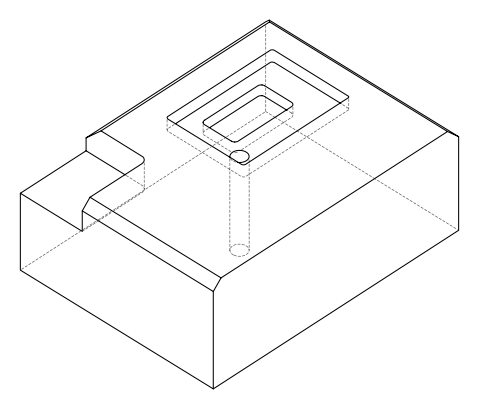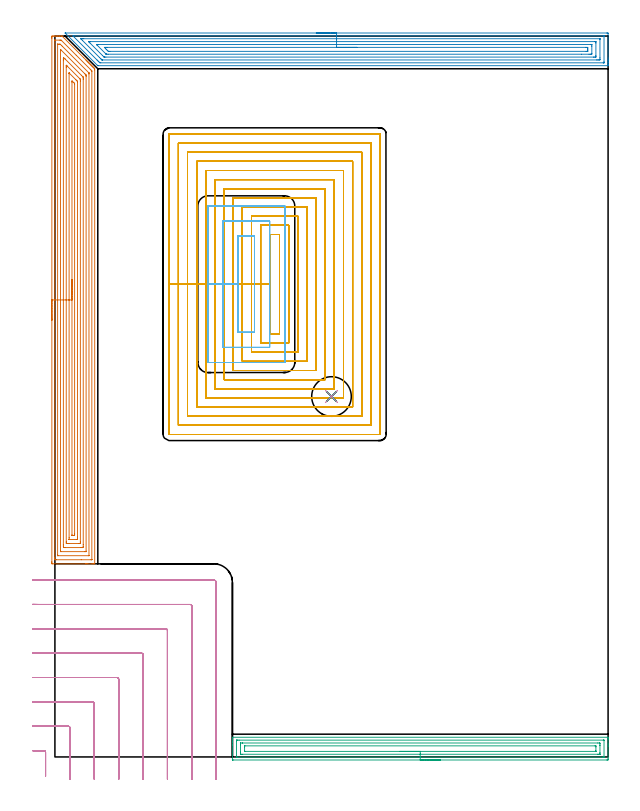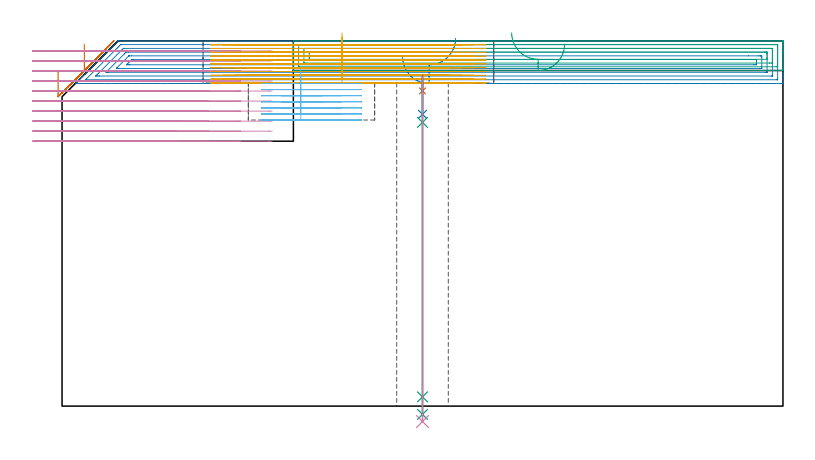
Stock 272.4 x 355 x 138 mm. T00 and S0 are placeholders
(PLAN: 10 operations, 7 tool changes, 146 min)
(1 AREA_MILL | FG_CHAMFER_SURFACE | UGT0205_001 | 16.54 min | 59621 mm3)
(2 AREA_MILL_1 | FG_CHAMFER_SURFACE_1 | UGT0205_001 | 12.76 min | 33284 mm3)
(3 AREA_MILL_2 | FG_CHAMFER_SURFACE_2 | UGT0205_001 | 6.19 min | 11992 mm3)
(4 MILL_CORNER_NOTCH_RECTANGULAR | CORNER_NOTCH_RECTANGULAR | NXT0201_012 | Follow Part, ap 4, ae 75% | 18.69 min | 312166 mm3)
(5 MILL_RECTANGULAR_POCKET | POCKET_RECTANGULAR_STRAIGHT | UGT0201_014 | Follow Part, ap 1.5, ae 75% | 82.6 min | 268786 mm3)
(6 MILL_RECTANGULAR_POCKET_1 | POCKET_RECTANGULAR_STRAIGHT_1 | UGT0201_127 | Follow Part, ap 2.475, ae 75% | 7.97 min | 57824 mm3)
(7 SPOT_DRILL | STEP1HOLE | NXT0321_9005460120000 | 0.05 min | 159 mm3)
(8 DRILL_BLIND_HOLE_INTO_CENTER | STEP1HOLE | UGT0301_198 | 0.06 min | 395 mm3)
(9 GUN_DRILL_THROUGH_HOLE | STEP1HOLE | UGT0307_003 | 0.6 min | 4251 mm3)
(10 SPADE_DRILL_TO_ENLARGE_THROUGH_HOLE | STEP1HOLE | UGT0306_010 | 0.52 min | 31594 mm3)
(TOOL UGT0205_001 | Chamfer Mill 20 x 3 x 45 deg. | D20 FL50 Z2)
(TOOL NXT0201_012 | ENDMILL 16mm [2P460-1600-NA 1630] | D16 FL38 Z6)
(TOOL UGT0201_014 | End mill 6 mm | D6 FL24 Z4)
(TOOL UGT0201_127 | Carbide End Mill 9.9 | D9.9 FL15 Z4)
(TOOL NXT0321_9005460120000 | NC Spot Drill, 142deg, 12mm, Carbide, Uncoated | D12 PA142 FL30 Z2)
(TOOL UGT0301_198 | Twist Drill 7.9 mm | D7.9 PA118 FL73 Z2)
(TOOL UGT0307_003 | Gun Drill 7 mm | D7 PA130 FL24 Z1)
(TOOL UGT0306_010 | Spade Drill 19.5mm | D19.5 PA132 FL10 Z2)
(OP 1 AREA_MILL)
G17 G21 G94 G90
T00 M6
G54
G17 G0 G90 X-1.5 Y215.05 S1061 M3
G43 Z148. H0
Z126.9
G94 G1 Y215.088 Z126.028 F250.
Y215.202 Z125.164
Y215.391 Z124.312
Y215.653 Z123.48
Y215.987 Z122.674
Y216.39 Z121.9
Y216.858 Z121.164
Y217.39 Z120.472
Y217.979 Z119.829
Y218.622 Z119.24
Y219.314 Z118.708
Y220.05 Z118.24
Y220.824 Z117.837
Y221.63 Z117.503
Y222.462 Z117.241
Y223.314 Z117.052
Y224.178 Z116.938
Y225.05 Z116.9
Y353.944
X-1.499 Y354.4 Z116.901
X-1.495 Y354.831 Z116.902
X-1.491 Y354.99 Z116.905
X-1.07 Y355. Z117.326
X-0.781 Z117.614
X-0.19 Z118.205
X0.387 Z118.784
X0.69 Z119.087
X1.267 Z119.663
X1.57 Z119.966
X2.178 Z120.577
X2.45 Z120.85
X3.402 Z121.801
X3.501 Y354.998 Z121.898
X3.504 Y354.997 Z121.901
X14.156 Y344.344 Z132.555
X15.356 Y343.145 Z133.754
X15.4 Y343.1 Z133.799
X15.603 Y342.897 Z134.002
X15.65 Y342.852 Z134.047
X15.697 Y342.803 Z134.096
X15.893 Y342.608 Z134.291
X15.943 Y342.558 Z134.34
X15.995 Y342.506 Z134.394
X16.182 Y342.319 Z134.581
X16.236 Y342.265 Z134.633
X16.292 Y342.208 Z134.691
X16.471 Y342.029 Z134.87
X16.53 Y341.972 Z134.926
X16.59 Y341.911 Z134.989
X16.761 Y341.74 Z135.16
X16.823 Y341.679 Z135.219
X16.887 Y341.614 Z135.286
X17.05 Y341.45 Z135.449
X17.116 Y341.385 Z135.513
X17.184 Y341.316 Z135.583
X17.339 Y341.161 Z135.739
X17.41 Y341.092 Z135.806
X17.482 Y341.019 Z135.881
X17.629 Y340.872 Z136.028
X17.703 Y340.799 Z136.099
X17.779 Y340.722 Z136.178
X17.918 Y340.582 Z136.317
X17.996 Y340.506 Z136.392
X18.076 Y340.424 Z136.475
X18.208 Y340.293 Z136.607
X18.29 Y340.212 Z136.686
X18.374 Y340.127 Z136.773
X18.497 Y340.003 Z136.896
X18.583 Y339.919 Z136.979
X18.671 Y339.829 Z137.07
X18.787 Y339.714 Z137.186
X18.876 Y339.626 Z137.272
X18.968 Y339.532 Z137.368
X19.076 Y339.424 Z137.475
X19.169 Y339.332 Z137.566
X19.266 Y339.235 Z137.664
X19.428 Y339.071 Z137.824
X19.596 Y338.895 Z137.989
X19.6 Y338.343 Z138.
Y95.254
X19.594 Y95.11 Z137.993
X19.303 Y95.1 Z137.702
X18.897 Z137.297
X18.29 Z136.684
X16.226 Z134.623
X15.65 Z134.044
X15.058 Z133.453
X-1.065 Z117.332
X-1.492 Y95.11 Z116.906
X-1.495 Y95.269 Z116.903
X-1.499 Y95.7 Z116.901
X-1.5 Y96.137 Z116.9
Y225.05
X-0.086 Z118.314
X-0.085 Y352.911 Z118.315
X-0.084 Y352.96 Z118.316
X-0.082 Y352.983 Z118.318
X-0.08 Y352.988 Z118.32
X-0.067 Y352.99 Z118.333
X0.313 Y352.999 Z118.713
X2.45 Z120.85
X2.956 Y352.996 Z121.356
X3.044 Y352.99 Z121.444
X3.227 Y352.817 Z121.627
X3.33 Y352.718 Z121.73
X10.513 Y345.537 Z128.913
X17.41 Y338.64 Z135.81
X17.705 Y338.343 Z136.105
X18.01 Y338.028 Z136.41
X18.179 Y337.846 Z136.579
X18.181 Y337.752 Z136.581
X18.185 Y337.557 Z136.585
Y97.189
X18.184 Y97.14 Z136.584
X18.182 Y97.117 Z136.582
X18.18 Y97.112 Z136.58
X18.167 Y97.11 Z136.567
X17.787 Y97.101 Z136.187
X12.949 Y97.1 Z131.349
X0.69 Y97.101 Z119.09
X0.186 Y97.104 Z118.586
X0.001 Y97.11 Z118.401
X-0.079 Y97.133 Z118.321
X-0.084 Y97.377 Z118.316
X-0.085 Y97.484 Z118.315
X-0.086 Y98.271 Z118.314
Y225.05
X1.328 Z119.728
X1.329 Y350.832 Z119.729
X1.331 Y350.954 Z119.731
X1.333 Y350.983 Z119.733
X1.335 Y350.99 Z119.735
X1.35 Y350.993 Z119.75
X1.406 Y350.999 Z119.806
X1.57 Z119.97
X2.287 Y350.997 Z120.687
X2.45 Y350.991 Z120.85
X2.606 Y350.982 Z121.006
X2.764 Y350.832 Z121.164
X3.33 Y350.27 Z121.73
X3.661 Y349.94 Z122.061
X16.656 Y336.944 Z135.056
X16.719 Y336.879 Z135.119
X16.749 Y336.844 Z135.149
X16.762 Y336.828 Z135.162
X16.764 Y336.803 Z135.164
X16.769 Y336.559 Z135.169
X16.771 Y336.314 Z135.171
Y99.268
X16.769 Y99.146 Z135.169
X16.767 Y99.117 Z135.167
X16.765 Y99.11 Z135.165
X16.75 Y99.107 Z135.15
X16.694 Y99.101 Z135.094
X1.57 Z119.97
X1.404 Y99.103 Z119.804
X1.357 Y99.107 Z119.757
X1.335 Y99.11 Z119.735
X1.333 Y99.123 Z119.733
X1.33 Y99.187 Z119.73
X1.329 Y99.268 Z119.729
X1.328 Y99.514 Z119.728
Y225.05
X2.743 Z121.143
Y348.29
X2.744 Y348.358 Z121.144
X2.746 Y348.39 Z121.146
X2.748 Y348.391 Z121.148
X2.755 Y348.388 Z121.155
X2.995 Y348.155 Z121.395
X14.77 Y336.381 Z133.17
X15.123 Y336.024 Z133.523
X15.301 Y335.841 Z133.701
X15.343 Y335.796 Z133.743
X15.35 Y335.75 Z133.75
X15.352 Y335.666 Z133.752
X15.357 Y335.072 Z133.757
Y101.349
X15.355 Y101.15 Z133.755
X15.352 Y101.118 Z133.752
X15.349 Y101.11 Z133.749
X15.342 Y101.107 Z133.742
X15.29 Y101.102 Z133.69
X15.186 Y101.101 Z133.586
X14.77 Y101.1 Z133.17
X2.908 Y101.101 Z121.308
X2.815 Y101.103 Z121.215
X2.768 Y101.107 Z121.168
X2.751 Y101.11 Z121.151
X2.749 Y101.122 Z121.149
X2.746 Y101.22 Z121.146
X2.743 Y101.648 Z121.143
Y225.05
X4.157 Z122.557
Y342.857
X4.159 Y343.695 Z122.559
X4.161 Y343.745 Z122.561
X4.21 Y344.479 Z122.61
X5.006 Y343.695 Z123.406
X5.09 Y343.611 Z123.49
X13.01 Y335.692 Z131.41
X13.89 Y334.808 Z132.29
X13.919 Y334.774 Z132.319
X13.936 Y334.743 Z132.336
X13.939 Y334.725 Z132.339
X13.943 Y333.882 Z132.343
Y333.828
Y104.567
X13.94 Y103.729 Z132.34
X13.938 Y103.68 Z132.338
X13.89 Y103.11 Z132.29
X13.626 Y103.104 Z132.026
X13.01 Y103.101 Z131.41
X12.75 Y103.1 Z131.15
X5.09 Y103.101 Z123.49
X4.829 Y103.102 Z123.229
X4.21 Y103.11 Z122.61
X4.162 Y103.729 Z122.562
X4.16 Y103.78 Z122.56
X4.157 Y104.621 Z122.557
Y104.675
Y225.05
X5.571 Z123.971
Y339.639
X5.572 Y340.127 Z123.972
X5.575 Y340.528 Z123.975
X5.578 Y340.648 Z123.978
X5.816 Y340.427 Z124.216
X5.97 Y340.28 Z124.37
X6.125 Y340.127 Z124.525
X12.369 Y333.882 Z130.769
X12.45 Y333.797 Z130.85
X12.511 Y333.729 Z130.911
X12.522 Y333.678 Z130.922
X12.526 Y333.481 Z130.926
X12.528 Y332.99 Z130.928
X12.529 Y332.586 Z130.929
X12.528 Y106.001 Z130.928
X12.525 Y105.513 Z130.925
X12.522 Y105.115 Z130.922
X12.13 Y105.108 Z130.53
X11.656 Y105.101 Z130.056
X6.85 Y105.1 Z125.25
X6.376 Y105.101 Z124.776
X5.97 Y105.108 Z124.37
X5.578 Y105.118 Z123.978
X5.574 Y105.513 Z123.974
X5.572 Y105.917 Z123.972
X5.571 Y225.05 Z123.971
X6.985 Z125.385
X6.986 Y336.559 Z125.386
X6.987 Y336.777 Z125.387
X6.988 Y336.803 Z125.388
X6.989 Y336.804 Z125.389
X6.996 Y336.801 Z125.396
X7.029 Y336.772 Z125.429
X7.06 Y336.742 Z125.46
X7.244 Y336.559 Z125.644
X10.37 Y333.433 Z128.77
X10.812 Y332.99 Z129.212
X10.961 Y332.837 Z129.361
X11.08 Y332.711 Z129.48
X11.108 Y332.678 Z129.508
X11.11 Y332.659 Z129.51
X11.112 Y332.613 Z129.512
X11.114 Y332.235 Z129.514
X11.115 Y332.098 Z129.515
Y108.189
X11.113 Y107.435 Z129.513
X11.112 Y107.297 Z129.512
X11.108 Y107.118 Z129.508
X10.758 Y107.106 Z129.158
X10.563 Y107.101 Z128.963
X7.044 Y107.1 Z125.444
X7.008 Y107.102 Z125.408
X6.998 Y107.105 Z125.398
X6.992 Y107.109 Z125.392
X6.99 Y107.121 Z125.39
X6.987 Y107.159 Z125.387
X6.986 Y107.297 Z125.386
X6.985 Y108.052 Z125.385
Y225.05
X8.4 Z126.8
Y332.311
X8.402 Y332.525 Z126.802
X8.407 Y332.933 Z126.807
X8.61 Y332.735 Z127.01
X9.255 Y332.098 Z127.655
X9.49 Y331.861 Z127.89
X9.65 Y331.695 Z128.05
X9.687 Y331.655 Z128.087
X9.693 Y331.561 Z128.093
X9.697 Y331.419 Z128.097
X9.7 Y331.206 Z128.1
Y109.76
X9.698 Y109.546 Z128.098
X9.693 Y109.129 Z128.093
X9.49 Y109.102 Z127.89
X9.471 Y109.101 Z127.871
X8.61 Y109.1 Z127.01
X8.591 Z126.991
X8.413 Y109.11 Z126.813
X8.403 Y109.164 Z126.803
X8.401 Y109.183 Z126.801
X8.4 Y109.294 Z126.8
Y225.05
Y225.922 Z126.838
Y226.786 Z126.951
Y227.638 Z127.14
Y228.47 Z127.403
Y229.276 Z127.736
Y230.05 Z128.139
Y230.786 Z128.608
Y231.478 Z129.139
Y232.121 Z129.728
Y232.71 Z130.372
Y233.242 Z131.064
Y233.71 Z131.8
Y234.113 Z132.573
Y234.447 Z133.379
Y234.709 Z134.211
Y234.898 Z135.063
Y235.012 Z135.928
Y235.05 Z136.8
G0 Z148.
M5
M2
(OP 2 AREA_MILL_1)
G17 G21 G94 G90
T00 M6
G54
G17 G0 G90 X128.7 Y356.5 S1061 M3
G43 Z148. H0
Z131.9
G94 G1 X128.738 Z131.028 F250.
X128.852 Z130.164
X129.041 Z129.312
X129.303 Z128.48
X129.637 Z127.674
X130.04 Z126.9
X130.508 Z126.164
X131.04 Z125.472
X131.629 Z124.829
X132.272 Z124.24
X132.964 Z123.708
X133.7 Z123.24
X134.474 Z122.837
X135.28 Z122.503
X136.112 Z122.241
X136.964 Z122.052
X137.828 Z121.938
X138.7 Z121.9
X271.784
X272.16 Y356.496 Z121.903
X272.39 Y356.492 Z121.906
X272.4 Y356.258 Z122.14
Y344.187 Z134.208
Y343.576 Z134.818
Y343.025 Z135.372
Y342.69 Z135.706
Y342.139 Z136.257
Y341.804 Z136.591
Y341.133 Z137.267
Y340.792 Z137.608
Y340.428 Z137.963
X272.391 Y340.402 Z137.988
X272.231 Y340.4 Z138.
X21.246
X21.105 Y340.403 Z137.989
X21.075 Y340.428 Z137.966
X20.881 Y340.618 Z137.78
X5.169 Y356.33 Z122.067
X5.078 Y356.426 Z121.972
X5.016 Y356.492 Z121.906
X5.132 Y356.498 Z121.901
X5.169 Y356.5 Z121.9
X138.7
Y355.086 Z123.314
X269.998
X270.22 Y355.085 Z123.315
X270.326 Y355.082 Z123.318
X270.377 Y355.079 Z123.321
X270.39 Y355.075 Z123.325
X270.392 Y355.058 Z123.342
X270.397 Y354.95 Z123.45
X270.4 Y354.698 Z123.702
Y342.291 Z136.109
X270.396 Y341.892 Z136.508
X270.392 Y341.84 Z136.56
X270.388 Y341.82 Z136.58
X270.382 Y341.819 Z136.581
X270.329 Y341.816 Z136.584
X270.219 Y341.815 Z136.585
X269.998 Y341.814 Z136.586
X22.575
X22.139 Y341.823 Z136.577
X21.693 Y342.26 Z136.14
X21.26 Y342.69 Z135.71
X20.8 Y343.15 Z135.25
X9.188 Y354.762 Z123.638
X8.992 Y354.965 Z123.435
X8.932 Y355.03 Z123.37
X8.891 Y355.079 Z123.321
X9.199 Y355.086 Z123.314
X138.7
Y353.672 Z124.728
X268.212 Y353.671 Z124.729
X268.328 Y353.669 Z124.731
X268.37 Y353.667 Z124.733
X268.386 Y353.666 Z124.734
X268.39 Y353.635 Z124.765
X268.395 Y353.511 Z124.889
X268.399 Y353.324 Z125.076
X268.4 Y344.276 Z134.124
X268.396 Y343.576 Z134.824
X268.393 Y343.396 Z135.004
X268.377 Y343.235 Z135.165
X268.212 Y343.233 Z135.167
X267.668 Y343.23 Z135.17
X267.318 Y343.229 Z135.171
X266.776 Y343.228 Z135.172
X23.363 Y343.229 Z135.171
X23.269 Y343.23 Z135.17
X23.208 Y343.233 Z135.167
X23.176 Y343.235 Z135.165
X23.156 Y343.253 Z135.147
X22.825 Y343.576 Z134.824
X22.586 Y343.813 Z134.587
X21.937 Y344.462 Z133.938
X13.654 Y352.745 Z125.655
X13.077 Y353.324 Z125.076
X12.761 Y353.645 Z124.755
X12.751 Y353.665 Z124.735
X12.761 Y353.666 Z124.734
X13.305 Y353.67 Z124.73
X13.654 Y353.671 Z124.729
X14.197 Y353.672 Z124.728
X138.7
Y352.257 Z126.143
X265.714
X266.297 Y352.252 Z126.148
X266.36 Y352.25 Z126.15
X266.39 Y352.242 Z126.158
X266.392 Y352.195 Z126.205
X266.396 Y351.989 Z126.411
X266.4 Y351.577 Z126.823
Y345.348 Z133.052
X266.396 Y344.918 Z133.482
X266.392 Y344.703 Z133.697
X266.39 Y344.655 Z133.745
X266.344 Y344.65 Z133.75
X266.239 Y344.647 Z133.753
X265.532 Y344.643 Z133.757
X265.35
X25.084
X24.373 Y344.645 Z133.755
X24.271 Y344.647 Z133.753
X24.214 Y344.649 Z133.751
X24.161 Y344.699 Z133.701
X23.938 Y344.916 Z133.484
X23.5 Y345.348 Z133.052
X17.227 Y351.621 Z126.779
X16.867 Y351.986 Z126.414
X16.691 Y352.166 Z126.234
X16.614 Y352.247 Z126.153
X16.658 Y352.25 Z126.15
X17.227 Y352.256 Z126.144
X17.409 Y352.257 Z126.143
X138.7
Y350.843 Z127.557
X263.746
X264.378 Y350.836 Z127.564
X264.39 Y350.814 Z127.586
X264.394 Y350.758 Z127.642
X264.397 Y350.665 Z127.735
X264.4 Y350.016 Z128.384
X264.399 Y346.473 Z131.927
X264.394 Y346.235 Z132.165
X264.39 Y346.079 Z132.321
X264.103 Y346.064 Z132.336
X263.922 Y346.059 Z132.341
X263.746 Y346.058 Z132.342
X263.032 Y346.057 Z132.343
X259.333
X26.159
X25.442 Y346.059 Z132.341
X25.266 Y346.063 Z132.337
X25.246 Y346.064 Z132.336
X25.22 Y346.086 Z132.314
X25.166 Y346.135 Z132.265
X25.064 Y346.235 Z132.165
X20.8 Y350.499 Z127.901
X20.638 Y350.665 Z127.735
X20.485 Y350.824 Z127.576
X20.627 Y350.837 Z127.563
X20.8 Y350.839 Z127.561
X21.514 Y350.843 Z127.557
X138.7
Y349.429 Z128.971
X261.42 Y349.428 Z128.972
X261.959 Y349.425 Z128.975
X262.319 Y349.422 Z128.978
X262.39 Y349.414 Z128.986
X262.396 Y349.346 Z129.054
X262.399 Y348.893 Z129.507
X262.4 Y348.456 Z129.944
X262.399 Y348.007 Z130.393
X262.398 Y347.572 Z130.828
X262.392 Y347.508 Z130.892
X262.388 Y347.478 Z130.922
X262.363 Y347.476 Z130.924
X262.229 Y347.474 Z130.926
X261.959 Y347.472 Z130.928
X261.606 Y347.471 Z130.929
X27.052
X26.698 Y347.472 Z130.928
X26.429 Y347.476 Z130.924
X26.299 Y347.478 Z130.922
X26.159 Y347.6 Z130.8
X25.744 Y348.007 Z130.393
X25.266 Y348.482 Z129.918
X24.855 Y348.893 Z129.507
X24.373 Y349.38 Z129.02
X24.341 Y349.417 Z128.983
X24.373 Y349.422 Z128.978
X24.729 Y349.426 Z128.974
X25.266 Y349.428 Z128.972
X25.619 Y349.429 Z128.971
X138.7
X139.572 Z129.009
X140.436 Z129.123
X141.288 Z129.312
X142.12 Z129.574
X142.926 Z129.908
X143.7 Z130.311
X144.436 Z130.78
X145.128 Z131.311
X145.771 Z131.9
X146.36 Z132.543
X146.892 Z133.235
X147.36 Z133.971
X147.763 Z134.745
X148.097 Z135.551
X148.359 Z136.383
X148.548 Z137.235
X148.662 Z138.1
X148.7 Z138.971
G0 Z148.
M5
M2
(OP 3 AREA_MILL_2)
G17 G21 G94 G90
T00 M6
G54
G17 G0 G90 X189.9 Y-1.5 S1061 M3
G43 Z148. H0
Z136.8
G94 G1 X189.862 Z135.928 F250.
X189.748 Z135.063
X189.559 Z134.212
X189.297 Z133.38
X188.963 Z132.574
X188.56 Z131.8
X188.092 Z131.064
X187.56 Z130.372
X186.971 Z129.729
X186.328 Z129.139
X185.636 Z128.608
X184.9 Z128.14
X184.126 Z127.737
X183.32 Z127.403
X182.488 Z127.141
X181.636 Z126.952
X180.772 Z126.838
X179.9 Z126.8
X88.002
X87.465 Y-1.494 Z126.803
X87.41 Y-1.492 Z126.806
X87.4 Y-1.431 Z126.866
Y5.849 Z134.144
Y7.292 Z135.589
Y8.472 Z136.767
Y9.453 Z137.752
X87.403 Y9.579 Z137.871
X87.41 Y9.698 Z137.988
X87.556 Y9.7 Z138.
X272.244
X272.39 Y9.698 Z137.988
X272.397 Y9.579 Z137.871
X272.4 Y9.453 Z137.752
Y9.084 Z137.383
Y8.472 Z136.767
Y6.418 Z134.715
Y5.849 Z134.144
Y5.259 Z133.554
Y-0.557 Z127.74
X272.394 Y-1.147 Z127.15
X272.39 Y-1.493 Z126.804
X272.155 Y-1.497 Z126.802
X271.798 Y-1.5 Z126.8
X179.9
Y-0.086 Z128.214
X89.787 Y-0.085 Z128.215
X89.595 Y-0.084 Z128.216
X89.445 Y-0.08 Z128.22
X89.415 Y-0.079 Z128.221
X89.409 Y-0.061 Z128.239
X89.405 Y-0.035 Z128.265
X89.401 Y0.106 Z128.406
X89.4 Y7.976 Z136.276
X89.402 Y8.103 Z136.403
X89.406 Y8.204 Z136.504
X89.41 Y8.269 Z136.569
X89.42 Y8.279 Z136.579
X89.436 Y8.28 Z136.58
X89.787 Y8.285 Z136.585
X89.977
X90.679 Y8.286 Z136.586
X270.013 Y8.285 Z136.585
X270.205 Y8.284 Z136.584
X270.355 Y8.28 Z136.58
X270.385 Y8.279 Z136.579
X270.391 Y8.261 Z136.561
X270.395 Y8.235 Z136.535
X270.399 Y8.094 Z136.394
X270.4 Y0.224 Z128.524
X270.398 Y0.097 Z128.397
X270.394 Y-0.004 Z128.296
X270.39 Y-0.069 Z128.231
X270.38 Y-0.079 Z128.221
X270.364 Y-0.081 Z128.219
X270.013 Y-0.085 Z128.215
X269.823 Y-0.086 Z128.214
X179.9
Y1.328 Z129.628
X92.463
X91.721 Y1.33 Z129.63
X91.571 Y1.332 Z129.632
X91.429 Y1.335 Z129.635
X91.41 Y1.477 Z129.777
X91.404 Y1.641 Z129.941
X91.4 Y2.351 Z130.651
Y2.519 Z130.819
Y6.016 Z134.316
X91.401 Y6.723 Z135.023
X91.403 Y6.807 Z135.107
X91.407 Y6.848 Z135.148
X91.41 Y6.864 Z135.164
X91.425 Y6.866 Z135.166
X91.571 Y6.869 Z135.169
X92.312 Y6.871 Z135.171
X92.463
X267.337
X268.079 Y6.87 Z135.17
X268.229 Y6.868 Z135.168
X268.371 Y6.865 Z135.165
X268.39 Y6.723 Z135.023
X268.396 Y6.559 Z134.859
X268.4 Y5.849 Z134.149
Y5.681 Z133.981
Y2.184 Z130.484
X268.399 Y1.477 Z129.777
X268.397 Y1.393 Z129.693
X268.393 Y1.352 Z129.652
X268.39 Y1.336 Z129.636
X268.375 Y1.334 Z129.634
X268.229 Y1.331 Z129.631
X267.488 Y1.329 Z129.629
X267.337 Y1.328 Z129.628
X179.9
Y2.743 Z131.043
X93.848
X93.528 Y2.745 Z131.045
X93.474 Y2.746 Z131.046
X93.424 Y2.749 Z131.049
X93.41 Y2.818 Z131.118
X93.401 Y3.181 Z131.481
X93.4 Y3.226 Z131.526
Y4.974 Z133.274
X93.403 Y5.39 Z133.69
X93.407 Y5.441 Z133.741
X93.41 Y5.449 Z133.749
X93.42 Y5.451 Z133.751
X93.459 Y5.455 Z133.755
X93.591 Y5.457 Z133.757
X265.952
X266.272 Y5.455 Z133.755
X266.326 Y5.454 Z133.754
X266.376 Y5.451 Z133.751
X266.39 Y5.382 Z133.682
X266.399 Y5.019 Z133.319
X266.4 Y4.974 Z133.274
Y3.226 Z131.526
X266.397 Y2.81 Z131.11
X266.393 Y2.759 Z131.059
X266.39 Y2.751 Z131.051
X266.38 Y2.748 Z131.048
X266.341 Y2.745 Z131.045
X266.209 Y2.743 Z131.043
X179.9
X179.028 Z131.081
X178.164 Z131.195
X177.312 Z131.383
X176.48 Z131.646
X175.674 Z131.98
X174.9 Z132.382
X174.164 Z132.851
X173.472 Z133.382
X172.829 Z133.972
X172.24 Z134.615
X171.708 Z135.307
X171.24 Z136.043
X170.837 Z136.816
X170.503 Z137.622
X170.241 Z138.454
X170.052 Z139.306
X169.938 Z140.171
X169.9 Z141.043
G0 Z148.
M5
M2
(OP 4 MILL_CORNER_NOTCH_RECTANGULAR)
G17 G21 G94 G90
T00 M6
G54
G17 G0 G90 X-4.6 Y-9.545 S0 M3
G43 Z148. H1
Z134.21
G94 G1 Y-6.545 F250.
Y2.306 F500.
G3 X-5.394 Y3.1 R0.8
G1 X-7.746
X-8.
X-11. Y3.109 F250.
G0 Z148.
X7.402 Y-11.
Z134.21
G1 X7.4 Y-8.
Y-7.961 F500.
Y14.306
G3 X6.606 Y15.1 R0.8
G1 X-7.746
X-8.
X-11. Y15.111 F250.
G0 Z148.
X19.402 Y-11.
Z134.21
G1 X19.4 Y-8.
Y-7.961 F500.
Y26.305
G3 X18.605 Y27.1 R0.8
G1 X-7.746
X-8. Y27.101
X-11. Y27.113 F250.
G0 Z148.
X31.402 Y-11.
Z134.21
G1 X31.4 Y-8.
Y-7.961 F500.
Y38.305
G3 X30.605 Y39.1 R0.8
G1 X-7.746
G2 X-8. Y39.101 R48.
G1 X-11. Y39.117 F250.
G0 Z148.
X43.403 Y-11.
Z134.21
G1 X43.4 Y-8.
Y-7.961 F500.
Y50.305
G3 X42.605 Y51.1 R0.8
G1 X-7.746
X-8. Y51.101
X-11. Y51.122 F250.
G0 Z148.
X55.405 Y-11.
Z134.21
G1 X55.4 Y-8.
Y-7.961 F500.
Y62.304
G3 X54.604 Y63.1 R0.8
G1 X-7.746
G2 X-8. Y63.101 R24.
G1 X-11. Y63.133 F250.
G0 Z148.
X67.41 Y-11.
Z134.21
G1 X67.4 Y-8.
Y-7.961 F500.
Y74.304
G3 X66.604 Y75.1 R0.8
G1 X-7.746
G2 X-8. Y75.103 R12.
G1 X-10.999 Y75.166 F250.
G0 Z148.
X79.4 Y-10.961
Z134.21
G1 Y-7.961
Y85.9 F500.
G3 X78.2 Y87.1 R1.2
G1 X-7.746
X-10.746 F250.
G0 Z148.
X-4.6 Y-9.545
Z130.42
G1 Y-6.545
Y2.306 F500.
G3 X-5.394 Y3.1 R0.8
G1 X-7.746
X-8.
X-11. Y3.109 F250.
G0 Z148.
X7.4 Y-11.
Z130.42
G1 Y-8.
Y14.306 F500.
G3 X6.606 Y15.1 R0.8
G1 X-7.746
X-8.
X-11. Y15.111 F250.
G0 Z148.
X19.4 Y-11.
Z130.42
G1 Y-8.
Y26.305 F500.
G3 X18.605 Y27.1 R0.8
G1 X-7.746
X-8. Y27.101
X-11. Y27.113 F250.
G0 Z148.
X31.4 Y-11.
Z130.42
G1 Y-8.
Y38.305 F500.
G3 X30.605 Y39.1 R0.8
G1 X-7.746
X-8. Y39.101
X-11. Y39.117 F250.
G0 Z148.
X43.4 Y-11.
Z130.42
G1 Y-8.
Y50.305 F500.
G3 X42.605 Y51.1 R0.8
G1 X-7.746
X-8. Y51.101
X-11. Y51.122 F250.
G0 Z148.
X55.4 Y-11.
Z130.42
G1 Y-8.
Y62.304 F500.
G3 X54.604 Y63.1 R0.8
G1 X-7.746
G2 X-8. Y63.101 R24.
G1 X-11. Y63.133 F250.
G0 Z148.
X67.4 Y-11.
Z130.42
G1 Y-8.
Y74.304 F500.
G3 X66.604 Y75.1 R0.8
G1 X-7.746
G2 X-8. Y75.103 R12.
G1 X-10.999 Y75.166 F250.
G0 Z148.
X79.4 Y-11.
Z130.42
G1 Y-8.
Y85.9 F500.
G3 X78.2 Y87.1 R1.2
G1 X-7.746
X-10.746 F250.
G0 Z148.
X-4.6 Y-9.545
Z126.63
G1 Y-6.545
Y2.306 F500.
G3 X-5.394 Y3.1 R0.8
G1 X-7.746
X-8.
X-11. Y3.109 F250.
G0 Z148.
X7.4 Y-11.
Z126.63
G1 Y-8.
Y14.306 F500.
G3 X6.606 Y15.1 R0.8
G1 X-7.746
X-8.
X-11. Y15.111 F250.
G0 Z148.
X19.4 Y-11.
Z126.63
G1 Y-8.
Y26.305 F500.
G3 X18.605 Y27.1 R0.8
G1 X-7.746
X-8. Y27.101
X-11. Y27.113 F250.
G0 Z148.
X31.4 Y-11.
Z126.63
G1 Y-8.
Y38.305 F500.
G3 X30.605 Y39.1 R0.8
G1 X-7.746
X-8. Y39.101
X-11. Y39.117 F250.
G0 Z148.
X43.4 Y-11.
Z126.63
G1 Y-8.
Y50.305 F500.
G3 X42.605 Y51.1 R0.8
G1 X-7.746
X-8. Y51.101
X-11. Y51.122 F250.
G0 Z148.
X55.4 Y-11.
Z126.63
G1 Y-8.
Y62.304 F500.
G3 X54.604 Y63.1 R0.8
G1 X-7.746
G2 X-8. Y63.101 R24.
G1 X-11. Y63.133 F250.
G0 Z148.
X67.4 Y-11.
Z126.63
G1 Y-8.
Y74.304 F500.
G3 X66.604 Y75.1 R0.8
G1 X-7.746
G2 X-8. Y75.103 R12.
G1 X-10.999 Y75.166 F250.
G0 Z148.
X79.4 Y-11.
Z126.63
G1 Y-8.
Y85.9 F500.
G3 X78.2 Y87.1 R1.2
G1 X-7.746
X-10.746 F250.
G0 Z148.
X-4.6 Y-9.545
Z122.84
G1 Y-6.545
Y2.306 F500.
G3 X-5.394 Y3.1 R0.8
G1 X-8.
X-11. F250.
G0 Z148.
X7.4 Y-11.
Z122.84
G1 Y-8.
Y14.306 F500.
G3 X6.606 Y15.1 R0.8
G1 X-8.
X-11. F250.
G0 Z148.
X19.4 Y-11.
Z122.84
G1 Y-8.
Y26.305 F500.
G3 X18.605 Y27.1 R0.8
G1 X-8.
X-11. F250.
G0 Z148.
X31.4 Y-11.
Z122.84
G1 Y-8.
Y38.305 F500.
G3 X30.605 Y39.1 R0.8
G1 X-8.
X-11. F250.
G0 Z148.
X43.4 Y-11.
Z122.84
G1 Y-8.
Y50.304 F500.
G3 X42.604 Y51.1 R0.8
G1 X-8.
X-11. F250.
G0 Z148.
X55.4 Y-11.
Z122.84
G1 Y-8.
Y62.304 F500.
G3 X54.604 Y63.1 R0.8
G1 X-8.
X-11. F250.
G0 Z148.
X67.4 Y-11.
Z122.84
G1 Y-8.
Y74.304 F500.
G3 X66.604 Y75.1 R0.8
G1 X-8.
X-11. F250.
G0 Z148.
X79.4 Y-11.
Z122.84
G1 Y-8.
Y85.9 F500.
G3 X78.2 Y87.1 R1.2
G1 X-8.
X-11. F250.
G0 Z148.
X-4.6 Y-9.545
Z119.05
G1 Y-6.545
Y2.306 F500.
G3 X-5.394 Y3.1 R0.8
G1 X-8.
X-11. F250.
G0 Z148.
X7.4 Y-11.
Z119.05
G1 Y-8.
Y14.306 F500.
G3 X6.606 Y15.1 R0.8
G1 X-8.
X-11. F250.
G0 Z148.
X19.4 Y-11.
Z119.05
G1 Y-8.
Y26.305 F500.
G3 X18.605 Y27.1 R0.8
G1 X-8.
X-11. F250.
G0 Z148.
X31.4 Y-11.
Z119.05
G1 Y-8.
Y38.305 F500.
G3 X30.605 Y39.1 R0.8
G1 X-8.
X-11. F250.
G0 Z148.
X43.4 Y-11.
Z119.05
G1 Y-8.
Y50.305 F500.
G3 X42.605 Y51.1 R0.8
G1 X-8.
X-11. F250.
G0 Z148.
X55.4 Y-11.
Z119.05
G1 Y-8.
Y62.304 F500.
G3 X54.604 Y63.1 R0.8
G1 X-8.
X-11. F250.
G0 Z148.
X67.4 Y-11.
Z119.05
G1 Y-8.
Y74.304 F500.
G3 X66.604 Y75.1 R0.8
G1 X-8.
X-11. F250.
G0 Z148.
X79.4 Y-11.
Z119.05
G1 Y-8.
Y85.9 F500.
G3 X78.2 Y87.1 R1.2
G1 X-8.
X-11. F250.
G0 Z148.
X-4.6 Y-9.545
Z115.26
G1 Y-6.545
Y2.306 F500.
G3 X-5.394 Y3.1 R0.8
G1 X-8.
X-11. F250.
G0 Z148.
X7.4 Y-11.
Z115.26
G1 Y-8.
Y14.306 F500.
G3 X6.606 Y15.1 R0.8
G1 X-8.
X-11. F250.
G0 Z148.
X19.4 Y-11.
Z115.26
G1 Y-8.
Y26.305 F500.
G3 X18.605 Y27.1 R0.8
G1 X-8.
X-11. F250.
G0 Z148.
X31.4 Y-11.
Z115.26
G1 Y-8.
Y38.305 F500.
G3 X30.605 Y39.1 R0.8
G1 X-8.
X-11. F250.
G0 Z148.
X43.4 Y-11.
Z115.26
G1 Y-8.
Y50.305 F500.
G3 X42.605 Y51.1 R0.8
G1 X-8.
X-11. F250.
G0 Z148.
X55.4 Y-11.
Z115.26
G1 Y-8.
Y62.304 F500.
G3 X54.604 Y63.1 R0.8
G1 X-8.
X-11. F250.
G0 Z148.
X67.4 Y-11.
Z115.26
G1 Y-8.
Y74.304 F500.
G3 X66.604 Y75.1 R0.8
G1 X-8.
X-11. F250.
G0 Z148.
X79.4 Y-11.
Z115.26
G1 Y-8.
Y85.9 F500.
G3 X78.2 Y87.1 R1.2
G1 X-8.
X-11. F250.
G0 Z148.
X-4.6 Y-9.545
Z111.47
G1 Y-6.545
Y2.306 F500.
G3 X-5.394 Y3.1 R0.8
G1 X-8.
X-11. F250.
G0 Z148.
X7.4 Y-11.
Z111.47
G1 Y-8.
Y14.306 F500.
G3 X6.606 Y15.1 R0.8
G1 X-8.
X-11. F250.
G0 Z148.
X19.4 Y-11.
Z111.47
G1 Y-8.
Y26.305 F500.
G3 X18.605 Y27.1 R0.8
G1 X-8.
X-11. F250.
G0 Z148.
X31.4 Y-11.
Z111.47
G1 Y-8.
Y38.305 F500.
G3 X30.605 Y39.1 R0.8
G1 X-8.
X-11. F250.
G0 Z148.
X43.4 Y-11.
Z111.47
G1 Y-8.
Y50.305 F500.
G3 X42.605 Y51.1 R0.8
G1 X-8.
X-11. F250.
G0 Z148.
X55.4 Y-11.
Z111.47
G1 Y-8.
Y62.304 F500.
G3 X54.604 Y63.1 R0.8
G1 X-8.
X-11. F250.
G0 Z148.
X67.4 Y-11.
Z111.47
G1 Y-8.
Y74.304 F500.
G3 X66.604 Y75.1 R0.8
G1 X-8.
X-11. F250.
G0 Z148.
X79.4 Y-11.
Z111.47
G1 Y-8.
Y85.9 F500.
G3 X78.2 Y87.1 R1.2
G1 X-8.
X-11. F250.
G0 Z148.
X-4.6 Y-9.545
Z107.68
G1 Y-6.545
Y2.306 F500.
G3 X-5.394 Y3.1 R0.8
G1 X-8.
X-11. F250.
G0 Z148.
X7.4 Y-11.
Z107.68
G1 Y-8.
Y14.306 F500.
G3 X6.606 Y15.1 R0.8
G1 X-8.
X-11. F250.
G0 Z148.
X19.4 Y-11.
Z107.68
G1 Y-8.
Y26.305 F500.
G3 X18.605 Y27.1 R0.8
G1 X-8.
X-11. F250.
G0 Z148.
X31.4 Y-11.
Z107.68
G1 Y-8.
Y38.305 F500.
G3 X30.605 Y39.1 R0.8
G1 X-8.
X-11. F250.
G0 Z148.
X43.4 Y-11.
Z107.68
G1 Y-8.
Y50.305 F500.
G3 X42.605 Y51.1 R0.8
G1 X-8.
X-11. F250.
G0 Z148.
X55.4 Y-11.
Z107.68
G1 Y-8.
Y62.304 F500.
G3 X54.604 Y63.1 R0.8
G1 X-8.
X-11. F250.
G0 Z148.
X67.4 Y-11.
Z107.68
G1 Y-8.
Y74.304 F500.
G3 X66.604 Y75.1 R0.8
G1 X-8.
X-11. F250.
G0 Z148.
X79.4 Y-11.
Z107.68
G1 Y-8.
Y85.9 F500.
G3 X78.2 Y87.1 R1.2
G1 X-8.
X-11. F250.
G0 Z148.
X-4.6 Y-9.545
Z103.89
G1 Y-6.545
Y2.306 F500.
G3 X-5.394 Y3.1 R0.8
G1 X-8.
X-11. F250.
G0 Z148.
X7.4 Y-11.
Z103.89
G1 Y-8.
Y14.306 F500.
G3 X6.606 Y15.1 R0.8
G1 X-8.
X-11. F250.
G0 Z148.
X19.4 Y-11.
Z103.89
G1 Y-8.
Y26.305 F500.
G3 X18.605 Y27.1 R0.8
G1 X-8.
X-11. F250.
G0 Z148.
X31.4 Y-11.
Z103.89
G1 Y-8.
Y38.305 F500.
G3 X30.605 Y39.1 R0.8
G1 X-8.
X-11. F250.
G0 Z148.
X43.4 Y-11.
Z103.89
G1 Y-8.
Y50.305 F500.
G3 X42.605 Y51.1 R0.8
G1 X-8.
X-11. F250.
G0 Z148.
X55.4 Y-11.
Z103.89
G1 Y-8.
Y62.304 F500.
G3 X54.604 Y63.1 R0.8
G1 X-8.
X-11. F250.
G0 Z148.
X67.4 Y-11.
Z103.89
G1 Y-8.
Y74.304 F500.
G3 X66.604 Y75.1 R0.8
G1 X-8.
X-11. F250.
G0 Z148.
X79.4 Y-11.
Z103.89
G1 Y-8.
Y85.9 F500.
G3 X78.2 Y87.1 R1.2
G1 X-8.
X-11. F250.
G0 Z148.
X-4.6 Y-9.545
Z100.1
G1 Y-6.545
Y2.306 F500.
G3 X-5.394 Y3.1 R0.8
G1 X-8.
X-11. F250.
G0 Z148.
X7.4 Y-11.
Z100.1
G1 Y-8.
Y14.306 F500.
G3 X6.606 Y15.1 R0.8
G1 X-8.
X-11. F250.
G0 Z148.
X19.4 Y-11.
Z100.1
G1 Y-8.
Y26.305 F500.
G3 X18.605 Y27.1 R0.8
G1 X-8.
X-11. F250.
G0 Z148.
X31.4 Y-11.
Z100.1
G1 Y-8.
Y38.305 F500.
G3 X30.605 Y39.1 R0.8
G1 X-8.
X-11. F250.
G0 Z148.
X43.4 Y-11.
Z100.1
G1 Y-8.
Y50.305 F500.
G3 X42.605 Y51.1 R0.8
G1 X-8.
X-11. F250.
G0 Z148.
X55.4 Y-11.
Z100.1
G1 Y-8.
Y62.304 F500.
G3 X54.604 Y63.1 R0.8
G1 X-8.
X-11. F250.
G0 Z148.
X67.4 Y-11.
Z100.1
G1 Y-8.
Y74.304 F500.
G3 X66.604 Y75.1 R0.8
G1 X-8.
X-11. F250.
G0 Z148.
X79.4 Y-11.
Z100.1
G1 Y-8.
Y85.9 F500.
G3 X78.2 Y87.1 R1.2
G1 X-8.
X-11. F250.
G0 Z148.
M5
M2
(OP 5 MILL_RECTANGULAR_POCKET)
G17 G21 G94 G90
T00 M6
G54
G17 G0 G90 X105.8 Y249.391 S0 M3
G43 Z148. H0
Z141.
G94 G1 Y232.8 Z136.554 F250.
Y208.3 F500.
X110.6
Y257.3
X105.8
Y232.8
X101.3
Y203.8
X115.1
Y261.8
X101.3
Y232.8
X96.8
Y199.3
X119.6
Y266.3
X96.8
Y232.8
X92.3
Y194.8
X124.1
Y270.8
X92.3
Y232.8
X87.8
Y190.3
X128.6
Y275.3
X87.8
Y232.8
X83.3
Y185.8
X133.1
Y279.8
X83.3
Y232.8
X78.8
Y181.3
X137.6
Y284.3
X78.8
Y232.8
X74.3
Y176.8
X142.1
Y288.8
X74.3
Y232.8
X69.8
Y172.3
X146.6
Y293.3
X69.8
Y232.8
X65.3
Y167.8
X151.1
Y297.8
X65.3
Y232.8
X60.8
Y163.3
X155.6
Y302.3
X60.8
Y232.8
X56.3
Y158.9
X56.305 Y158.845
X56.345 Y158.805
X56.4 Y158.8
X160.
X160.055 Y158.805
X160.095 Y158.845
X160.1 Y158.9
Y306.7
X160.095 Y306.755
X160.055 Y306.795
X160. Y306.8
X56.4
X56.345 Y306.795
X56.305 Y306.755
X56.3 Y306.7
Y232.8
Y231.8
G0 X105.8 Y249.391 Z139.554
G1 Y232.8 Z135.109 F250.
Y208.3 F500.
X110.6
Y257.3
X105.8
Y232.8
X101.3
Y203.8
X115.1
Y261.8
X101.3
Y232.8
X96.8
Y199.3
X119.6
Y266.3
X96.8
Y232.8
X92.3
Y194.8
X124.1
Y270.8
X92.3
Y232.8
X87.8
Y190.3
X128.6
Y275.3
X87.8
Y232.8
X83.3
Y185.8
X133.1
Y279.8
X83.3
Y232.8
X78.8
Y181.3
X137.6
Y284.3
X78.8
Y232.8
X74.3
Y176.8
X142.1
Y288.8
X74.3
Y232.8
X69.8
Y172.3
X146.6
Y293.3
X69.8
Y232.8
X65.3
Y167.8
X151.1
Y297.8
X65.3
Y232.8
X60.8
Y163.3
X155.6
Y302.3
X60.8
Y232.8
X56.3
Y158.9
X56.305 Y158.845
X56.345 Y158.805
X56.4 Y158.8
X160.
X160.055 Y158.805
X160.095 Y158.845
X160.1 Y158.9
Y306.7
X160.095 Y306.755
X160.055 Y306.795
X160. Y306.8
X56.4
X56.345 Y306.795
X56.305 Y306.755
X56.3 Y306.7
Y232.8
Y231.8
G0 X105.8 Y249.391 Z138.109
G1 Y232.8 Z133.664 F250.
Y208.3 F500.
X110.6
Y257.3
X105.8
Y232.8
X101.3
Y203.8
X115.1
Y261.8
X101.3
Y232.8
X96.8
Y199.3
X119.6
Y266.3
X96.8
Y232.8
X92.3
Y194.8
X124.1
Y270.8
X92.3
Y232.8
X87.8
Y190.3
X128.6
Y275.3
X87.8
Y232.8
X83.3
Y185.8
X133.1
Y279.8
X83.3
Y232.8
X78.8
Y181.3
X137.6
Y284.3
X78.8
Y232.8
X74.3
Y176.8
X142.1
Y288.8
X74.3
Y232.8
X69.8
Y172.3
X146.6
Y293.3
X69.8
Y232.8
X65.3
Y167.8
X151.1
Y297.8
X65.3
Y232.8
X60.8
Y163.3
X155.6
Y302.3
X60.8
Y232.8
X56.3
Y158.9
X56.305 Y158.845
X56.345 Y158.805
X56.4 Y158.8
X160.
X160.055 Y158.805
X160.095 Y158.845
X160.1 Y158.9
Y306.7
X160.095 Y306.755
X160.055 Y306.795
X160. Y306.8
X56.4
X56.345 Y306.795
X56.305 Y306.755
X56.3 Y306.7
Y232.8
Y231.8
G0 X105.8 Y249.391 Z136.664
G1 Y232.8 Z132.218 F250.
Y208.3 F500.
X110.6
Y257.3
X105.8
Y232.8
X101.3
Y203.8
X115.1
Y261.8
X101.3
Y232.8
X96.8
Y199.3
X119.6
Y266.3
X96.8
Y232.8
X92.3
Y194.8
X124.1
Y270.8
X92.3
Y232.8
X87.8
Y190.3
X128.6
Y275.3
X87.8
Y232.8
X83.3
Y185.8
X133.1
Y279.8
X83.3
Y232.8
X78.8
Y181.3
X137.6
Y284.3
X78.8
Y232.8
X74.3
Y176.8
X142.1
Y288.8
X74.3
Y232.8
X69.8
Y172.3
X146.6
Y293.3
X69.8
Y232.8
X65.3
Y167.8
X151.1
Y297.8
X65.3
Y232.8
X60.8
Y163.3
X155.6
Y302.3
X60.8
Y232.8
X56.3
Y158.9
X56.305 Y158.845
X56.345 Y158.805
X56.4 Y158.8
X160.
X160.055 Y158.805
X160.095 Y158.845
X160.1 Y158.9
Y306.7
X160.095 Y306.755
X160.055 Y306.795
X160. Y306.8
X56.4
X56.345 Y306.795
X56.305 Y306.755
X56.3 Y306.7
Y232.8
Y231.8
G0 X105.8 Y249.391 Z135.218
G1 Y232.8 Z130.773 F250.
Y208.3 F500.
X110.6
Y257.3
X105.8
Y232.8
X101.3
Y203.8
X115.1
Y261.8
X101.3
Y232.8
X96.8
Y199.3
X119.6
Y266.3
X96.8
Y232.8
X92.3
Y194.8
X124.1
Y270.8
X92.3
Y232.8
X87.8
Y190.3
X128.6
Y275.3
X87.8
Y232.8
X83.3
Y185.8
X133.1
Y279.8
X83.3
Y232.8
X78.8
Y181.3
X137.6
Y284.3
X78.8
Y232.8
X74.3
Y176.8
X142.1
Y288.8
X74.3
Y232.8
X69.8
Y172.3
X146.6
Y293.3
X69.8
Y232.8
X65.3
Y167.8
X151.1
Y297.8
X65.3
Y232.8
X60.8
Y163.3
X155.6
Y302.3
X60.8
Y232.8
X56.3
Y158.9
X56.305 Y158.845
X56.345 Y158.805
X56.4 Y158.8
X160.
X160.055 Y158.805
X160.095 Y158.845
X160.1 Y158.9
Y306.7
X160.095 Y306.755
X160.055 Y306.795
X160. Y306.8
X56.4
X56.345 Y306.795
X56.305 Y306.755
X56.3 Y306.7
Y232.8
Y231.8
G0 X105.8 Y249.391 Z133.773
G1 Y232.8 Z129.327 F250.
Y208.3 F500.
X110.6
Y257.3
X105.8
Y232.8
X101.3
Y203.8
X115.1
Y261.8
X101.3
Y232.8
X96.8
Y199.3
X119.6
Y266.3
X96.8
Y232.8
X92.3
Y194.8
X124.1
Y270.8
X92.3
Y232.8
X87.8
Y190.3
X128.6
Y275.3
X87.8
Y232.8
X83.3
Y185.8
X133.1
Y279.8
X83.3
Y232.8
X78.8
Y181.3
X137.6
Y284.3
X78.8
Y232.8
X74.3
Y176.8
X142.1
Y288.8
X74.3
Y232.8
X69.8
Y172.3
X146.6
Y293.3
X69.8
Y232.8
X65.3
Y167.8
X151.1
Y297.8
X65.3
Y232.8
X60.8
Y163.3
X155.6
Y302.3
X60.8
Y232.8
X56.3
Y158.9
X56.305 Y158.845
X56.345 Y158.805
X56.4 Y158.8
X160.
X160.055 Y158.805
X160.095 Y158.845
X160.1 Y158.9
Y306.7
X160.095 Y306.755
X160.055 Y306.795
X160. Y306.8
X56.4
X56.345 Y306.795
X56.305 Y306.755
X56.3 Y306.7
Y232.8
Y231.8
G0 X105.8 Y249.391 Z132.327
G1 Y232.8 Z127.882 F250.
Y208.3 F500.
X110.6
Y257.3
X105.8
Y232.8
X101.3
Y203.8
X115.1
Y261.8
X101.3
Y232.8
X96.8
Y199.3
X119.6
Y266.3
X96.8
Y232.8
X92.3
Y194.8
X124.1
Y270.8
X92.3
Y232.8
X87.8
Y190.3
X128.6
Y275.3
X87.8
Y232.8
X83.3
Y185.8
X133.1
Y279.8
X83.3
Y232.8
X78.8
Y181.3
X137.6
Y284.3
X78.8
Y232.8
X74.3
Y176.8
X142.1
Y288.8
X74.3
Y232.8
X69.8
Y172.3
X146.6
Y293.3
X69.8
Y232.8
X65.3
Y167.8
X151.1
Y297.8
X65.3
Y232.8
X60.8
Y163.3
X155.6
Y302.3
X60.8
Y232.8
X56.3
Y158.9
X56.305 Y158.845
X56.345 Y158.805
X56.4 Y158.8
X160.
X160.055 Y158.805
X160.095 Y158.845
X160.1 Y158.9
Y306.7
X160.095 Y306.755
X160.055 Y306.795
X160. Y306.8
X56.4
X56.345 Y306.795
X56.305 Y306.755
X56.3 Y306.7
Y232.8
Y231.8
G0 X105.8 Y249.391 Z130.882
G1 Y232.8 Z126.436 F250.
Y208.3 F500.
X110.6
Y257.3
X105.8
Y232.8
X101.3
Y203.8
X115.1
Y261.8
X101.3
Y232.8
X96.8
Y199.3
X119.6
Y266.3
X96.8
Y232.8
X92.3
Y194.8
X124.1
Y270.8
X92.3
Y232.8
X87.8
Y190.3
X128.6
Y275.3
X87.8
Y232.8
X83.3
Y185.8
X133.1
Y279.8
X83.3
Y232.8
X78.8
Y181.3
X137.6
Y284.3
X78.8
Y232.8
X74.3
Y176.8
X142.1
Y288.8
X74.3
Y232.8
X69.8
Y172.3
X146.6
Y293.3
X69.8
Y232.8
X65.3
Y167.8
X151.1
Y297.8
X65.3
Y232.8
X60.8
Y163.3
X155.6
Y302.3
X60.8
Y232.8
X56.3
Y158.9
X56.305 Y158.845
X56.345 Y158.805
X56.4 Y158.8
X160.
X160.055 Y158.805
X160.095 Y158.845
X160.1 Y158.9
Y306.7
X160.095 Y306.755
X160.055 Y306.795
X160. Y306.8
X56.4
X56.345 Y306.795
X56.305 Y306.755
X56.3 Y306.7
Y232.8
Y231.8
G0 X105.8 Y249.391 Z129.436
G1 Y232.8 Z124.991 F250.
Y208.3 F500.
X110.6
Y257.3
X105.8
Y232.8
X101.3
Y203.8
X115.1
Y261.8
X101.3
Y232.8
X96.8
Y199.3
X119.6
Y266.3
X96.8
Y232.8
X92.3
Y194.8
X124.1
Y270.8
X92.3
Y232.8
X87.8
Y190.3
X128.6
Y275.3
X87.8
Y232.8
X83.3
Y185.8
X133.1
Y279.8
X83.3
Y232.8
X78.8
Y181.3
X137.6
Y284.3
X78.8
Y232.8
X74.3
Y176.8
X142.1
Y288.8
X74.3
Y232.8
X69.8
Y172.3
X146.6
Y293.3
X69.8
Y232.8
X65.3
Y167.8
X151.1
Y297.8
X65.3
Y232.8
X60.8
Y163.3
X155.6
Y302.3
X60.8
Y232.8
X56.3
Y158.9
X56.305 Y158.845
X56.345 Y158.805
X56.4 Y158.8
X160.
X160.055 Y158.805
X160.095 Y158.845
X160.1 Y158.9
Y306.7
X160.095 Y306.755
X160.055 Y306.795
X160. Y306.8
X56.4
X56.345 Y306.795
X56.305 Y306.755
X56.3 Y306.7
Y232.8
Y231.8
G0 X105.8 Y249.391 Z127.991
G1 Y232.8 Z123.545 F250.
Y208.3 F500.
X110.6
Y257.3
X105.8
Y232.8
X101.3
Y203.8
X115.1
Y261.8
X101.3
Y232.8
X96.8
Y199.3
X119.6
Y266.3
X96.8
Y232.8
X92.3
Y194.8
X124.1
Y270.8
X92.3
Y232.8
X87.8
Y190.3
X128.6
Y275.3
X87.8
Y232.8
X83.3
Y185.8
X133.1
Y279.8
X83.3
Y232.8
X78.8
Y181.3
X137.6
Y284.3
X78.8
Y232.8
X74.3
Y176.8
X142.1
Y288.8
X74.3
Y232.8
X69.8
Y172.3
X146.6
Y293.3
X69.8
Y232.8
X65.3
Y167.8
X151.1
Y297.8
X65.3
Y232.8
X60.8
Y163.3
X155.6
Y302.3
X60.8
Y232.8
X56.3
Y158.9
X56.305 Y158.845
X56.345 Y158.805
X56.4 Y158.8
X160.
X160.055 Y158.805
X160.095 Y158.845
X160.1 Y158.9
Y306.7
X160.095 Y306.755
X160.055 Y306.795
X160. Y306.8
X56.4
X56.345 Y306.795
X56.305 Y306.755
X56.3 Y306.7
Y232.8
Y231.8
G0 X105.8 Y249.391 Z126.545
G1 Y232.8 Z122.1 F250.
Y208.3 F500.
X110.6
Y257.3
X105.8
Y232.8
X101.3
Y203.8
X115.1
Y261.8
X101.3
Y232.8
X96.8
Y199.3
X119.6
Y266.3
X96.8
Y232.8
X92.3
Y194.8
X124.1
Y270.8
X92.3
Y232.8
X87.8
Y190.3
X128.6
Y275.3
X87.8
Y232.8
X83.3
Y185.8
X133.1
Y279.8
X83.3
Y232.8
X78.8
Y181.3
X137.6
Y284.3
X78.8
Y232.8
X74.3
Y176.8
X142.1
Y288.8
X74.3
Y232.8
X69.8
Y172.3
X146.6
Y293.3
X69.8
Y232.8
X65.3
Y167.8
X151.1
Y297.8
X65.3
Y232.8
X60.8
Y163.3
X155.6
Y302.3
X60.8
Y232.8
X56.3
Y158.9
X56.305 Y158.845
X56.345 Y158.805
X56.4 Y158.8
X160.
X160.055 Y158.805
X160.095 Y158.845
X160.1 Y158.9
Y306.7
X160.095 Y306.755
X160.055 Y306.795
X160. Y306.8
X56.4
X56.345 Y306.795
X56.305 Y306.755
X56.3 Y306.7
Y232.8
Y231.8
G0 Z148.
M5
M2
(OP 6 MILL_RECTANGULAR_POCKET_1)
G17 G21 G94 G90
T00 M6
G54
G17 G0 G90 X90.2 Y252.58 S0 M3
G43 Z148. H0
Z127.2
G94 G1 Y232.8 Z121.9 F250.
Y209.1 F500.
X98.3
Y256.5
X90.2
Y232.8
X82.775
Y201.675
X105.725
Y263.925
X82.775
Y232.8
X75.35
Y194.3
X75.348 Y194.27
X75.37 Y194.248
X75.4 Y194.25
X113.1
X113.13 Y194.248
X113.152 Y194.27
X113.15 Y194.3
Y271.3
X113.152 Y271.33
X113.13 Y271.352
X113.1 Y271.35
X75.4
X75.37 Y271.352
X75.348 Y271.33
X75.35 Y271.3
Y232.8
Y231.8
G0 X90.2 Y252.58 Z124.9
G1 Y232.8 Z119.6 F250.
Y209.1 F500.
X98.3
Y256.5
X90.2
Y232.8
X82.775
Y201.675
X105.725
Y263.925
X82.775
Y232.8
X75.35
Y194.3
X75.348 Y194.27
X75.37 Y194.248
X75.4 Y194.25
X113.1
X113.13 Y194.248
X113.152 Y194.27
X113.15 Y194.3
Y271.3
X113.152 Y271.33
X113.13 Y271.352
X113.1 Y271.35
X75.4
X75.37 Y271.352
X75.348 Y271.33
X75.35 Y271.3
Y232.8
Y231.8
G0 X90.2 Y252.58 Z122.6
G1 Y232.8 Z117.3 F250.
Y209.1 F500.
X98.3
Y256.5
X90.2
Y232.8
X82.775
Y201.675
X105.725
Y263.925
X82.775
Y232.8
X75.35
Y194.3
X75.348 Y194.27
X75.37 Y194.248
X75.4 Y194.25
X113.1
X113.13 Y194.248
X113.152 Y194.27
X113.15 Y194.3
Y271.3
X113.152 Y271.33
X113.13 Y271.352
X113.1 Y271.35
X75.4
X75.37 Y271.352
X75.348 Y271.33
X75.35 Y271.3
Y232.8
Y231.8
G0 X90.2 Y252.58 Z120.3
G1 Y232.8 Z115. F250.
Y209.1 F500.
X98.3
Y256.5
X90.2
Y232.8
X82.775
Y201.675
X105.725
Y263.925
X82.775
Y232.8
X75.35
Y194.3
X75.348 Y194.27
X75.37 Y194.248
X75.4 Y194.25
X113.1
X113.13 Y194.248
X113.152 Y194.27
X113.15 Y194.3
Y271.3
X113.152 Y271.33
X113.13 Y271.352
X113.1 Y271.35
X75.4
X75.37 Y271.352
X75.348 Y271.33
X75.35 Y271.3
Y232.8
Y231.8
G0 X90.2 Y252.58 Z118.
G1 Y232.8 Z112.7 F250.
Y209.1 F500.
X98.3
Y256.5
X90.2
Y232.8
X82.775
Y201.675
X105.725
Y263.925
X82.775
Y232.8
X75.35
Y194.3
X75.348 Y194.27
X75.37 Y194.248
X75.4 Y194.25
X113.1
X113.13 Y194.248
X113.152 Y194.27
X113.15 Y194.3
Y271.3
X113.152 Y271.33
X113.13 Y271.352
X113.1 Y271.35
X75.4
X75.37 Y271.352
X75.348 Y271.33
X75.35 Y271.3
Y232.8
Y231.8
G0 X90.2 Y252.58 Z115.7
G1 Y232.8 Z110.4 F250.
Y209.1 F500.
X98.3
Y256.5
X90.2
Y232.8
X82.775
Y201.675
X105.725
Y263.925
X82.775
Y232.8
X75.35
Y194.3
X75.348 Y194.27
X75.37 Y194.248
X75.4 Y194.25
X113.1
X113.13 Y194.248
X113.152 Y194.27
X113.15 Y194.3
Y271.3
X113.152 Y271.33
X113.13 Y271.352
X113.1 Y271.35
X75.4
X75.37 Y271.352
X75.348 Y271.33
X75.35 Y271.3
Y232.8
Y231.8
G0 X90.2 Y252.58 Z113.4
G1 Y232.8 Z108.1 F250.
Y209.1 F500.
X98.3
Y256.5
X90.2
Y232.8
X82.775
Y201.675
X105.725
Y263.925
X82.775
Y232.8
X75.35
Y194.3
X75.348 Y194.27
X75.37 Y194.248
X75.4 Y194.25
X113.1
X113.13 Y194.248
X113.152 Y194.27
X113.15 Y194.3
Y271.3
X113.152 Y271.33
X113.13 Y271.352
X113.1 Y271.35
X75.4
X75.37 Y271.352
X75.348 Y271.33
X75.35 Y271.3
Y232.8
Y231.8
G0 Z148.
M5
M2
(OP 7 SPOT_DRILL)
G17 G21 G94 G90
T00 M6
G54
G17 G0 G90 X136.2 Y177.5 S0 M3
G43 Z148. H0
G94 G81 G98 Z119.1 F250. R125.1
G80
M5
M2
(OP 8 DRILL_BLIND_HOLE_INTO_CENTER)
G17 G21 G94 G90
T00 M6
G54
G17 G0 G90 X136.2 Y177.5 S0 M3
G43 Z148. H0
G94 G81 G98 Z110.25 F250. R124.1
G80
M5
M2
(OP 9 GUN_DRILL_THROUGH_HOLE)
G17 G21 G94 G90
T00 M6
G54
G17 G0 G90 X136.2 Y177.5 M8
G43 Z148. H0
Z122.696
S716 M3
G94 G1 Z107.221 F125. M26
G4 X.084
Z3.5 F250.
G4 X.084
Z-3.132 F125.
G4 X.084
M5
M9
G0 Z122.696
Z148.
M2
(OP 10 SPADE_DRILL_TO_ENLARGE_THROUGH_HOLE)
G17 G21 G94 G90
T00 M6
G54
G17 G0 G90 X136.2 Y177.5 S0 M3
G43 Z148. H0
G94 G73 G98 Z-5.841 F250. Q18.277 R124.1
G80
M5
M2
